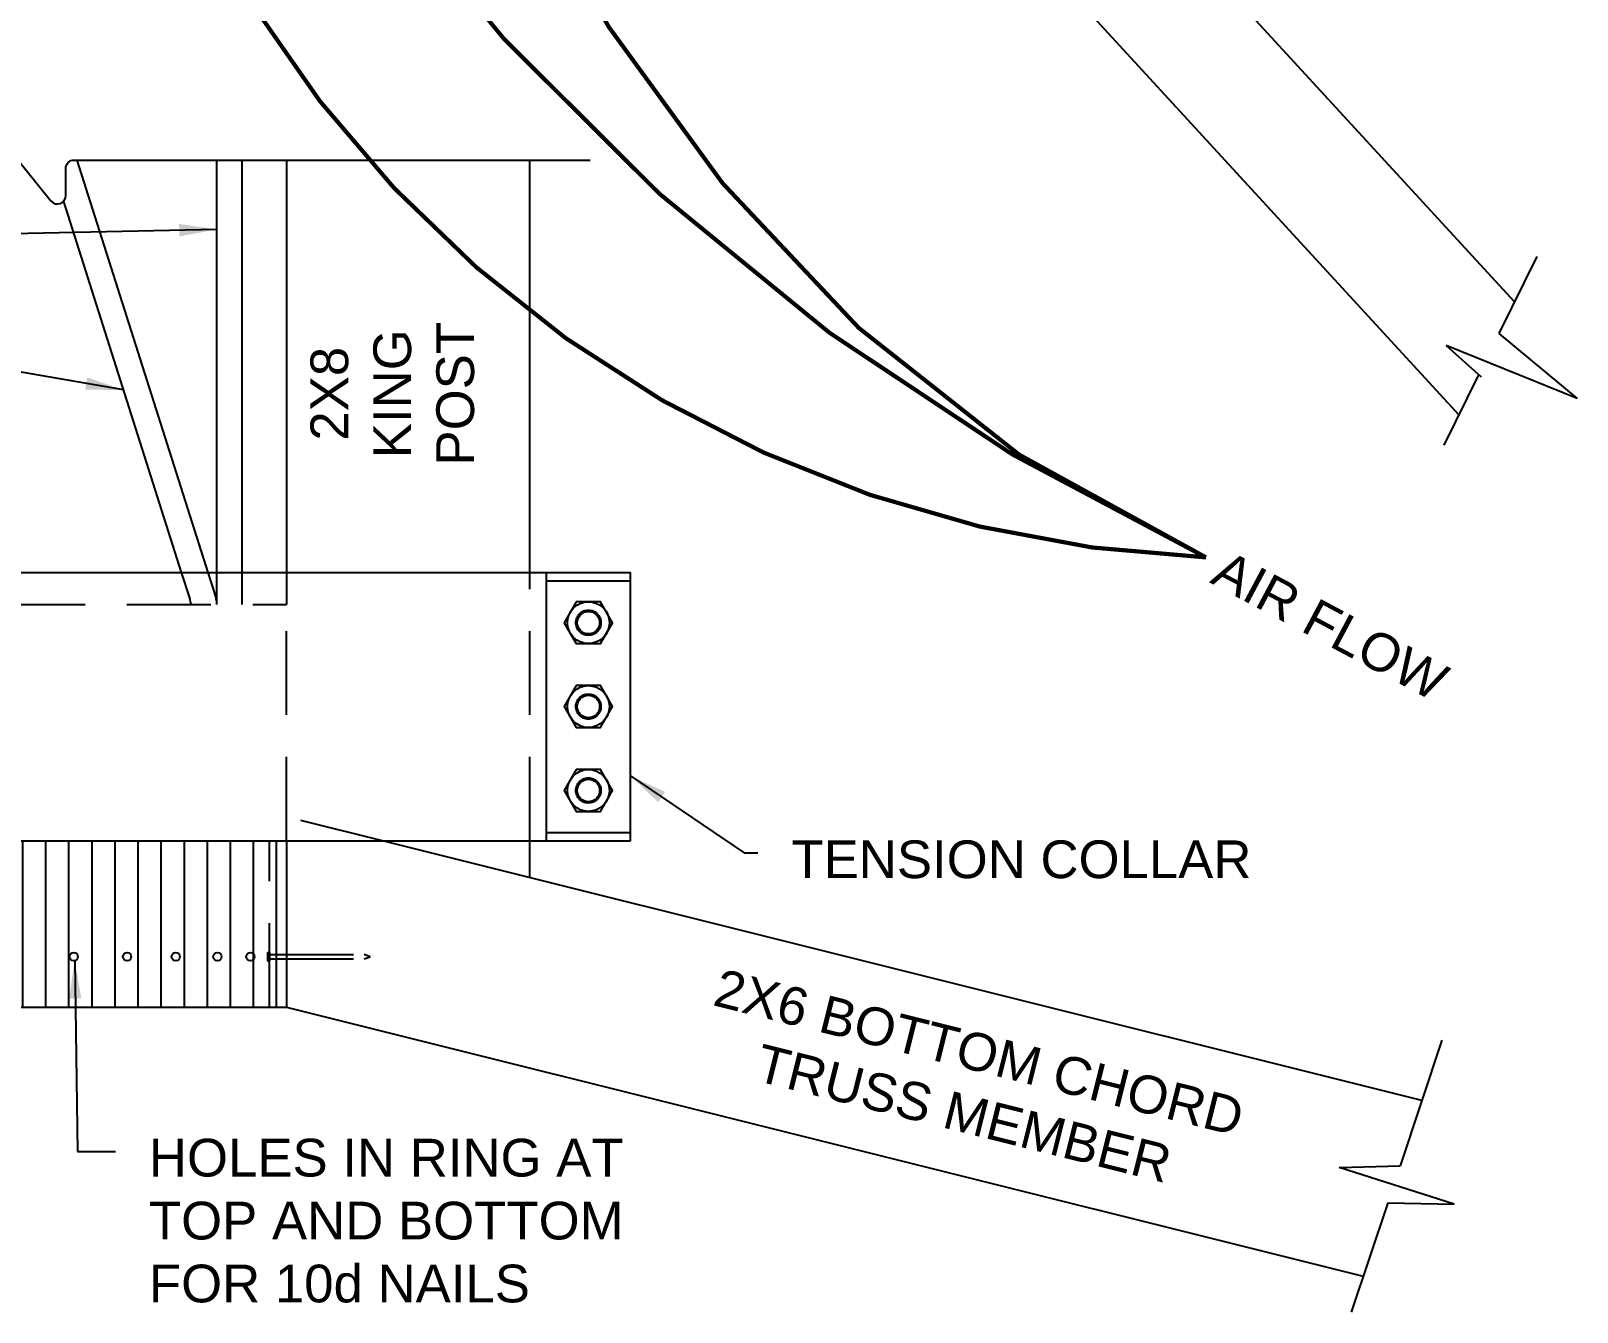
# Model space of a CAD drawing. Header units: inches. Extents: x -1316 to 22433, y -200 to 8737.
# Drawn here: x 6309.74 to 6355.81, y 1228.47 to 1266.65 of the extents above; entities that cross this region are included whole.
import ezdxf

# ---------------------------------------------------------------- set-up
doc = ezdxf.new("R2010")
doc.units = ezdxf.units.IN
doc.header["$LTSCALE"] = 10
doc.header["$MEASUREMENT"] = 0
doc.linetypes.add('HIDDEN', pattern=[0.375, 0.25, -0.125])
doc.layers.get('0').update_dxf_attribs({"linetype": 'CONTINUOUS'})
for name, color, linetype in [('A-TXT', 222, 'CONTINUOUS'), ('S-HATCH', 5, 'CONTINUOUS'), ('S-HDWR', 104, 'CONTINUOUS'), ('S-RF-HIP', 4, 'CONTINUOUS'), ('S-RING', 3, 'CONTINUOUS'), ('S-TC', 40, 'CONTINUOUS'), ('S-TXT', 222, 'CONTINUOUS')]:
    doc.layers.add(name, color=color, linetype=linetype)
doc.styles.add('style1', font='arial.ttf')
doc.dimstyles.new('1', dxfattribs={"dimtxt": 1.125, "dimasz": 1.125, "dimexe": 0.18, "dimexo": 1, "dimgap": 1, "dimtad": 0, "dimtih": 1, "dimtoh": 1, "dimdec": 4, "dimrnd": 1, "dimzin": 0, "dimdsep": 46, "dimlunit": 4, "dimtxsty": 'style1', "dimcen": 0.09, "dimadec": 0, "dimazin": 0, "dimtfac": 1, "dimtdec": 4, "dimtix": 1, "dimtofl": 0, "dimtmove": 2, "dimatfit": 3, "dimfxl": 1, "dimtolj": 1, "dimtzin": 0, "dimarcsym": 0})

# ---------------------------------------------------------------- blocks, each defined once
blk = doc.blocks.new('3-4NUTPV')
blk.add_lwpolyline([(-0.361, 0.625), (-0.722, 0), (-0.361, -0.625), (0.361, -0.625), (0.722, 0), (0.361, 0.625)], close=True)
for radius in [0.625, 0.335]:
    blk.add_circle((0, 0), radius)
at = {"linetype": 'HIDDEN'}
blk.add_circle((0, 0), 0.375, dxfattribs=at)
blk = doc.blocks.new('TENSION COLLAR 800-2500')
for p, q in [((0, 0), (36.5, 0.001)), ((0, -8), (0, 0)), ((2.5, -8), (2.5, 0)), ((34, -7.999), (34, 0.001)), ((36.5, -7.999), (36.5, 0.001)), ((0, -0.25), (2.5, -0.25)), ((34, -0.249), (36.5, -0.249)), ((0, -7.75), (2.5, -7.75)), ((34, -7.749), (36.5, -7.749)), ((0, -8), (36.5, -7.999))]:
    blk.add_line(p, q)
for p in [(1.25, -1.5), (35.25, -1.499), (1.25, -4), (35.25, -3.999), (1.25, -6.5), (35.25, -6.499)]:
    blk.add_blockref('3-4NUTPV', p)
blk = doc.blocks.new('*U917')
blk.add_lwpolyline([(-65.36, 0), (-6.71, 0, 0.414214), (-5.71, 1), (-5.71, 4.24, -0.707458), (-3.93, 4.87), (3.93, -4.87, 0.707458), (5.71, -4.24), (5.71, -1, -0.414214), (6.71, 0), (68.21, 0)], format="xyb")
blk = doc.blocks.new('10DNAIL')
for p, q in [((-0.125, 0.062), (-0.125, 0)), ((-0.125, 0.062), (0.125, 0.062)), ((-0.125, 0), (0.125, 0)), ((0.125, 0.062), (0.125, 0))]:
    blk.add_line(p, q)
at = {"linetype": 'HIDDEN'}
for p, q in [((-0.062, -0.001), (-0.062, -2.814)), ((0.062, -0.001), (0.062, -2.814)), ((0, -3.001), (-0.062, -2.814)), ((0.062, -2.814), (0, -3.001))]:
    blk.add_line(p, q, dxfattribs=at)
blk = doc.blocks.new('*X855')
at = {"color": 0}
for p, q in [((73.741, 18.75), (73.741, 23.703)), ((74.428, 18.75), (74.428, 23.703)), ((75.116, 18.75), (75.116, 23.703)), ((75.803, 18.75), (75.803, 23.703)), ((76.491, 18.75), (76.491, 23.703)), ((77.178, 18.75), (77.178, 23.703)), ((77.866, 18.75), (77.866, 23.703)), ((78.553, 18.75), (78.553, 23.704)), ((79.241, 18.75), (79.241, 23.704)), ((79.928, 18.75), (79.928, 23.704)), ((80.616, 18.75), (80.616, 23.704)), ((81.303, 18.75), (81.303, 23.704)), ((81.991, 18.75), (81.991, 23.704)), ((82.678, 18.75), (82.678, 23.704)), ((83.366, 18.75), (83.366, 23.704)), ((84.053, 18.75), (84.053, 23.704)), ((84.741, 18.75), (84.741, 23.704)), ((85.428, 18.75), (85.428, 23.704)), ((86.116, 18.75), (86.116, 23.704)), ((86.803, 18.75), (86.803, 23.704)), ((87.491, 18.75), (87.491, 23.704)), ((88.178, 18.75), (88.178, 23.704)), ((88.866, 18.75), (88.866, 23.704))]:
    blk.add_line(p, q, dxfattribs=at)

msp = doc.modelspace()

# ---------------------------------------------------------------- linework, layer by layer
for centre, start in [((6313.53052, 1249.37928), 10.447505), ((6314.28052, 1249.51528), 2.598317)]:
    msp.add_arc(centre, 1, start, 20.556045)
at = {"layer": 'S-HATCH', "ltscale": 0.5, "const_width": 0.125}
for points in [[(6344.74935, 1250.96069, -0.52792181), (6313.94062, 1299.99889, -0.53987706)], [(6344.74935, 1250.96069, -0.17351491), (6312.93445, 1282.65944, -0.17351491)]]:
    msp.add_lwpolyline(points, format="xyb", dxfattribs=at)
msp.add_lwpolyline([(6321.23162, 1298.79587), (6320.16184, 1298.5779), (6319.24824, 1298.00136), (6318.52764, 1297.02898), (6318.03685, 1295.62351), (6317.81271, 1293.7477), (6317.89203, 1291.36428), (6318.31164, 1288.43601), (6319.10834, 1284.92562), (6320.32146, 1280.83404), (6322.00024, 1276.31488), (6324.19643, 1271.55993), (6326.96176, 1266.76096), (6330.34798, 1262.10977), (6334.40682, 1257.79814), (6339.19003, 1254.01785), (6344.74935, 1250.96069)], dxfattribs=at)
at = {"layer": 'S-RF-HIP'}
for p, q in [((6353.94379, 1258.57235), (6328.98826, 1285.76053)), ((6324.59793, 1285.36774), (6352.28219, 1255.2067)), ((6317.34793, 1262.80327), (6317.34793, 1250.51434)), ((6324.59793, 1250.5141), (6324.59793, 1262.80327)), ((6353.47928, 1257.63148), (6355.80836, 1255.69863)), ((6351.90427, 1257.27572), (6352.94714, 1256.34016)), ((6355.80836, 1255.69863), (6351.90427, 1257.27572)), ((6317.34793, 1242.51434), (6317.34793, 1237.56061)), ((6351.18161, 1234.77146), (6320.20759, 1242.51497)), ((6324.59793, 1241.41738), (6324.59793, 1242.5141)), ((6317.34793, 1237.56061), (6349.43661, 1229.53844)), ((6348.7147, 1232.77656), (6350.53277, 1232.82568)), ((6352.14766, 1231.68135), (6348.7147, 1232.77656)), ((6350.16555, 1231.72442), (6352.14766, 1231.68135))]:
    msp.add_line(p, q, dxfattribs=at)
at = {"layer": 'S-RF-HIP', "linetype": 'HIDDEN'}
for p, q in [((6324.59819, 1242.51511), (6324.59793, 1250.51511)), ((6317.34793, 1242.51487), (6317.34793, 1249.56061)), ((6320.20759, 1242.51497), (6317.34793, 1243.22988))]:
    msp.add_line(p, q, dxfattribs=at)
at = {"layer": 'S-RF-HIP'}
for points in [[(6354.61331, 1259.92851), (6353.47928, 1257.63148)], [(6352.87411, 1256.40567), (6351.83773, 1254.30643)], [(6351.78245, 1236.57329), (6350.53277, 1232.82568)], [(6350.16555, 1231.72442), (6349.0799, 1228.46873)]]:
    msp.add_lwpolyline(points, dxfattribs=at)
at = {"layer": 'S-RING'}
for p, q in [((6311.10774, 1262.80327), (6315.0109, 1250.5148)), ((6315.28052, 1250.5148), (6315.28052, 1262.80327)), ((6310.70626, 1261.57002), (6314.21772, 1250.51477)), ((6301.34793, 1237.56061), (6317.34793, 1237.56061))]:
    msp.add_line(p, q, dxfattribs=at)
at = {"layer": 'S-RING', "linetype": 'Continuous'}
msp.add_line((6316.03052, 1250.51483), (6316.03052, 1262.80327), dxfattribs=at)
at = {"layer": 'S-RING', "linetype": 'HIDDEN'}
for p, q in [((6314.21772, 1250.51477), (6314.46685, 1249.7304)), ((6315.0109, 1250.5148), (6315.21685, 1249.8664)), ((6315.28052, 1249.56061), (6315.28052, 1250.5148)), ((6316.03052, 1249.56061), (6316.03052, 1250.51483)), ((6317.34793, 1250.51487), (6317.34793, 1249.56061)), ((6301.34793, 1249.56061), (6317.34793, 1249.56061)), ((6316.84793, 1237.56061), (6316.84793, 1242.51486))]:
    msp.add_line(p, q, dxfattribs=at)
at = {"layer": 'S-RING'}
for centre in [(6311.01122, 1239.06061), (6312.60182, 1239.06061), (6314.05021, 1239.06061), (6315.29309, 1239.06061), (6316.27613, 1239.06061)]:
    msp.add_circle(centre, 0.125, dxfattribs=at)

# ---------------------------------------------------------------- block references
at = {"layer": 'A-TXT', "xscale": 0.25, "yscale": 0.25, "zscale": 0.25}
msp.add_blockref('*U917', (6309.34793, 1262.80327), dxfattribs=at)
at = {"layer": 'S-HDWR', "xscale": -1, "rotation": 90}
msp.add_blockref('10DNAIL', (6316.84793, 1239.06061), dxfattribs=at)
at = {"layer": 'S-RING'}
msp.add_blockref('*X855', (6228.19177, 1218.81102), dxfattribs=at)
at = {"layer": 'S-TC'}
msp.add_blockref('TENSION COLLAR 800-2500', (6291.09793, 1250.514), dxfattribs=at)

# ---------------------------------------------------------------- texts
at = {"layer": 'S-TXT', "char_height": 1.125, "style": 'style1'}
for s, insert, width, attachment_point, rotation in [('2X8 KING POST', (6318.06531, 1255.83825), 0.9, 2, 90), ('AIR FLOW', (6345.36564, 1251.21557), 9.2372326, 1, 331.947816), ('2X6 BOTTOM CHORD TRUSS MEMBER', (6338.12539, 1236.75682), 20.9775992, 2, 345.963757)]:
    msp.add_mtext(s, dxfattribs=dict(at, insert=insert, width=width, attachment_point=attachment_point, rotation=rotation))
at = {"layer": 'S-TXT', "char_height": 1.125, "attachment_point": 1, "style": 'style1'}
for s, insert in [('\\A1;TENSION COLLAR', (6332.39672, 1242.52581)), ('HOLES IN RING AT\\PTOP AND BOTTOM\\PFOR 10d NAILS', (6313.25178, 1233.63337))]:
    msp.add_mtext(s, dxfattribs=dict(at, insert=insert))

# ---------------------------------------------------------------- leaders
at = {"layer": 'S-TXT'}
for points in [[(6315.28052, 1260.73578), (6288.17113, 1260.14997)], [(6312.49149, 1255.94949), (6288.17113, 1260.14997)]]:
    msp.add_leader(points, dimstyle='1', dxfattribs=at)
at = {"layer": 'S-TXT', "annotation_type": 0, "has_hookline": 1, "hookline_direction": 0}
for points, text_width in [([(6327.59813, 1244.45089), (6330.99001, 1242.15081), (6331.39672, 1242.15081)], 13.65425), ([(6311.03969, 1238.9389), (6311.12678, 1233.25837), (6312.25178, 1233.25837)], 13.9896)]:
    msp.add_leader(points, dimstyle='1', dxfattribs=dict(at, text_width=text_width))

doc.saveas('drawing.dxf')
